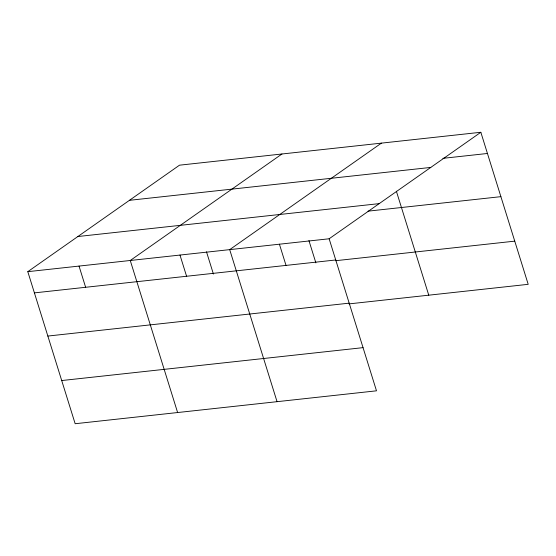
<?xml version="1.0" encoding="UTF-8"?>
<svg xmlns="http://www.w3.org/2000/svg" width="556" height="556" viewBox="0 0 556 556"><rect width="100%" height="100%" fill="white"/><g stroke="black" fill="none" stroke-linecap="round" stroke-linejoin="round"><path stroke-width="0.83" d="M480.843 132.272L329.138 238.774L376.495 390.819L75.157 423.728L27.8 271.675L179.505 165.181L480.843 132.272L528.2 284.325L349.036 303.889M281.961 153.991L130.257 260.493L177.614 412.538M381.402 143.135L229.697 249.63L277.055 401.682M442.868 158.342L487.445 153.477M129.444 200.32L430.782 167.419M77.861 236.529L379.199 203.628M368.023 211.162L500.893 196.657M27.8 271.675L329.138 238.774M34.402 292.88L335.741 259.979M335.588 260.708L514.752 241.144M47.851 336.06L349.189 303.159M61.709 380.547L363.047 347.646M396.379 191.222L428.759 295.18M308.941 240.616L315.871 262.863M279.418 244.202L286.02 265.407M206.491 251.805L213.414 274.045M179.977 255.058L186.58 276.262M79.028 266.081L85.631 287.285"/></g></svg>
